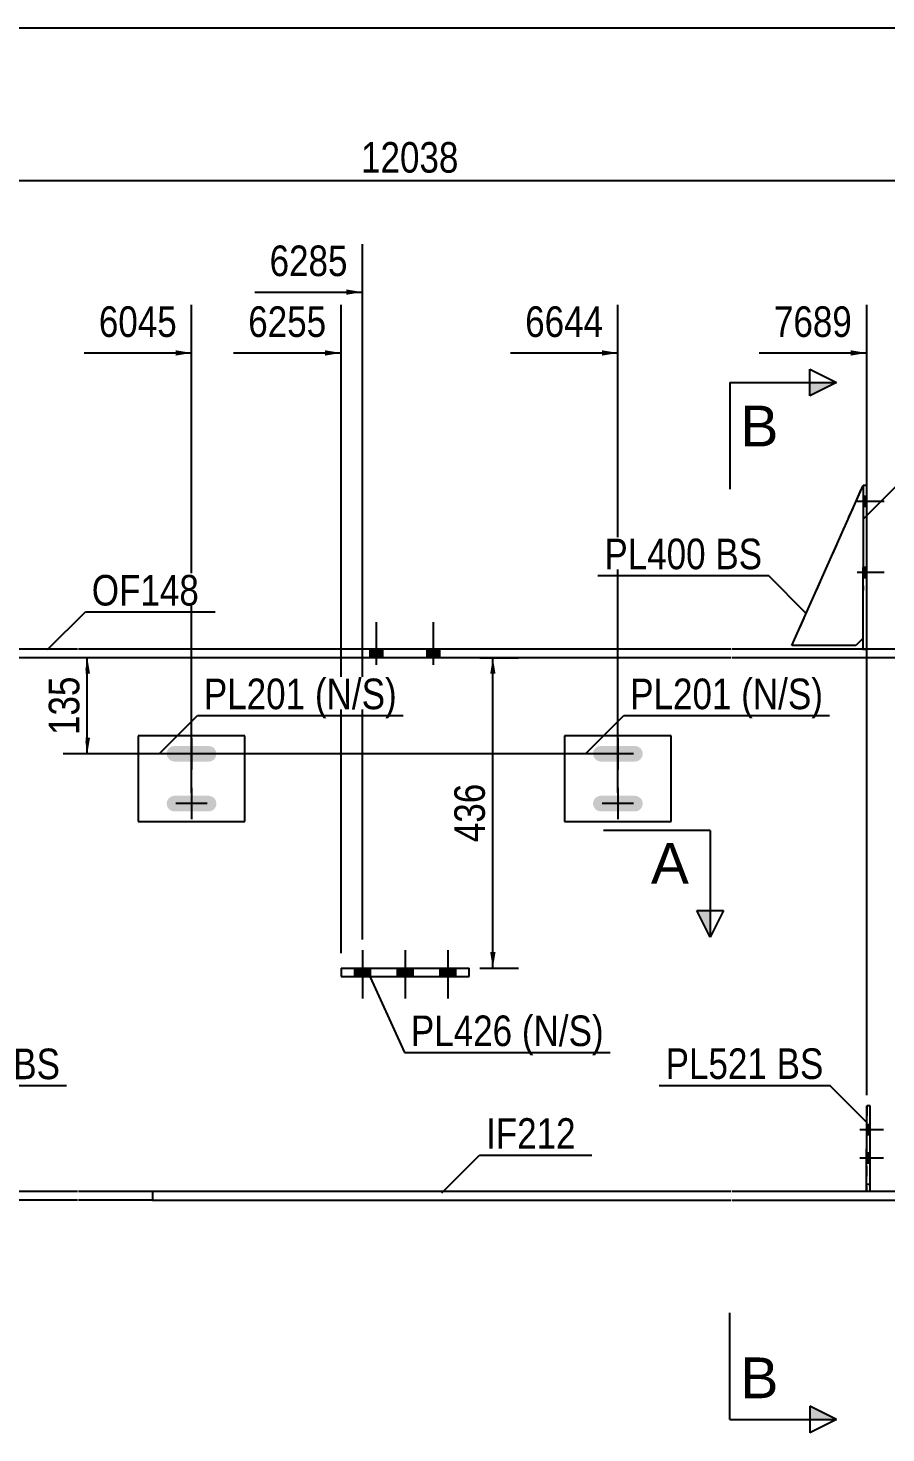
# Model space of a CAD drawing. Header units: millimetres. Extents: x -635 to -233, y -185 to 92.
# Drawn here: x -469.8 to -389.4, y -39.4 to 92.2 of the extents above; entities that cross this region are included whole.
import ezdxf

# ---------------------------------------------------------------- set-up
doc = ezdxf.new("R2010")
doc.units = ezdxf.units.MM
doc.linetypes.add('DXK_LINE_DOT1', pattern=[1.8814, 0.9407, -0.9407])
doc.linetypes.add('DXK_LINE_DOT2', pattern=[3.9198, 1.9599, -1.9599])
doc.styles.add('Arial', font='ARIAL.TTF', dxfattribs={"height": 0.2})
doc.styles.add('Arial Narrow', font='ARIALN.TTF', dxfattribs={"height": 0.2})

# ---------------------------------------------------------------- blocks, each defined once
blk = doc.blocks.new('Unknown-627020069-1200')
at = {"color": 5, "linetype": 'Continuous'}
blk.add_line((-232.8, 92.16), (-632.8, 92.16), dxfattribs=at)
blk = doc.blocks.new('Bolt-627020069-1670 - 1668')
at = {"linetype": 'Continuous'}
for points in [[(-437.7, 4.11), (-439.17, 4.11), (-439.17, 3.31), (-437.7, 3.31)], [(-433.7, 4.11), (-435.17, 4.11), (-435.17, 3.31), (-433.7, 3.31)], [(-429.7, 4.11), (-431.17, 4.11), (-431.17, 3.31), (-429.7, 3.31)]]:
    blk.add_hatch(color=3, dxfattribs=at).paths.add_polyline_path(points)
at = {"color": 3, "linetype": 'Continuous'}
for p, q in [((-438.43, 5.78), (-438.43, 1.25)), ((-434.43, 5.78), (-434.43, 1.25)), ((-430.43, 5.78), (-430.43, 1.25)), ((-439.17, 4.11), (-439.17, 3.31)), ((-437.7, 4.11), (-437.7, 3.31)), ((-435.17, 4.11), (-435.17, 3.31)), ((-433.7, 4.11), (-433.7, 3.31)), ((-431.17, 4.11), (-431.17, 3.31)), ((-429.7, 4.11), (-429.7, 3.31))]:
    blk.add_line(p, q, dxfattribs=at)
blk = doc.blocks.new('Bolt-627020069-1678 - 1668')
at = {"linetype": 'Continuous'}
for points in [[(-391.18, 47.38), (-391.18, 48.31), (-391.51, 48.31), (-391.52, 47.38)], [(-391.18, 47.38), (-391.18, 48.31), (-391.51, 48.31), (-391.52, 47.38)], [(-391.18, 47.38), (-391.18, 48.31), (-391.51, 48.31), (-391.52, 47.38)], [(-391.18, 40.71), (-391.18, 41.65), (-391.52, 41.65), (-391.52, 40.71)], [(-391.18, 40.71), (-391.18, 41.65), (-391.52, 41.65), (-391.52, 40.71)], [(-391.18, 40.71), (-391.18, 41.65), (-391.52, 41.65), (-391.52, 40.71)]]:
    blk.add_hatch(color=3, dxfattribs=at).paths.add_polyline_path(points)
at = {"color": 3, "linetype": 'Continuous'}
for p, q in [((-392.05, 47.85), (-389.52, 47.85)), ((-392.05, 47.85), (-389.52, 47.85)), ((-392.05, 47.85), (-389.52, 47.85)), ((-391.52, 47.38), (-391.18, 47.38)), ((-391.52, 47.38), (-391.18, 47.38)), ((-391.52, 47.38), (-391.18, 47.38)), ((-391.51, 48.31), (-391.18, 48.31)), ((-391.51, 48.31), (-391.18, 48.31)), ((-391.51, 48.31), (-391.18, 48.31)), ((-392.05, 41.18), (-389.52, 41.18)), ((-392.05, 41.18), (-389.52, 41.18)), ((-392.05, 41.18), (-389.52, 41.18)), ((-391.52, 41.65), (-391.18, 41.65)), ((-391.52, 41.65), (-391.18, 41.65)), ((-391.52, 41.65), (-391.18, 41.65)), ((-391.52, 40.71), (-391.18, 40.71)), ((-391.52, 40.71), (-391.18, 40.71)), ((-391.52, 40.71), (-391.18, 40.71))]:
    blk.add_line(p, q, dxfattribs=at)
blk = doc.blocks.new('Bolt-627020069-1679 - 1668')
at = {"linetype": 'Continuous'}
for points in [[(-390.84, -11.48), (-390.84, -10.54), (-391.17, -10.54), (-391.17, -11.48)], [(-390.84, -14.13), (-390.84, -13.2), (-391.18, -13.2), (-391.18, -14.13)]]:
    blk.add_hatch(color=3, dxfattribs=at).paths.add_polyline_path(points)
at = {"color": 3, "linetype": 'Continuous'}
for p, q in [((-391.81, -11.01), (-389.61, -11.01)), ((-391.17, -10.54), (-390.84, -10.54)), ((-391.17, -11.48), (-390.84, -11.48)), ((-391.81, -13.67), (-389.61, -13.67)), ((-391.18, -13.2), (-390.84, -13.2)), ((-391.18, -14.13), (-390.84, -14.13))]:
    blk.add_line(p, q, dxfattribs=at)
blk = doc.blocks.new('Bolt-627020069-1680 - 1668')
at = {"color": 3, "linetype": 'DXK_LINE_DOT2'}
for p, q in [((-391.81, -11.01), (-389.61, -11.01)), ((-391.17, -10.54), (-390.84, -10.54)), ((-391.17, -11.48), (-390.84, -11.48)), ((-391.81, -13.67), (-389.61, -13.67)), ((-391.18, -13.2), (-390.84, -13.2)), ((-391.18, -14.13), (-390.84, -14.13))]:
    blk.add_line(p, q, dxfattribs=at)
blk = doc.blocks.new('Part-627020069-1821 - 1668')
at = {"color": 2, "linetype": 'Continuous'}
for p, q in [((-409.48, 25.85), (-419.48, 25.85)), ((-419.48, 25.85), (-419.48, 17.85)), ((-409.48, 17.85), (-409.48, 25.85)), ((-419.48, 17.85), (-409.48, 17.85))]:
    blk.add_line(p, q, dxfattribs=at)
blk = doc.blocks.new('Bolt-627020069-1700 - 1668')
at = {"linetype": 'Continuous'}
for points in [[(-436.5, 33.98), (-437.7, 33.98), (-437.7, 33.18), (-436.5, 33.18)], [(-436.5, 33.98), (-437.7, 33.98), (-437.7, 33.18), (-436.5, 33.18)], [(-431.17, 33.98), (-432.37, 33.98), (-432.37, 33.18), (-431.17, 33.18)], [(-431.17, 33.98), (-432.37, 33.98), (-432.37, 33.18), (-431.17, 33.18)]]:
    blk.add_hatch(color=3, dxfattribs=at).paths.add_polyline_path(points)
at = {"color": 3, "linetype": 'Continuous'}
for p, q in [((-437.1, 32.51), (-437.1, 36.51)), ((-437.1, 32.51), (-437.1, 36.51)), ((-431.77, 32.51), (-431.77, 36.51)), ((-431.77, 32.51), (-431.77, 36.51)), ((-437.7, 33.18), (-437.7, 33.98)), ((-437.7, 33.18), (-437.7, 33.98)), ((-436.5, 33.18), (-436.5, 33.98)), ((-436.5, 33.18), (-436.5, 33.98)), ((-432.37, 33.18), (-432.37, 33.98)), ((-432.37, 33.18), (-432.37, 33.98)), ((-431.17, 33.18), (-431.17, 33.98)), ((-431.17, 33.18), (-431.17, 33.98))]:
    blk.add_line(p, q, dxfattribs=at)
blk = doc.blocks.new('Part-627020069-1880 - 1668')
at = {"color": 2, "linetype": 'Continuous'}
for p, q in [((-440.43, 4.11), (-428.43, 4.11)), ((-440.43, 4.11), (-440.43, 3.31)), ((-428.43, 3.31), (-428.43, 4.11)), ((-440.43, 3.31), (-428.43, 3.31))]:
    blk.add_line(p, q, dxfattribs=at)
blk = doc.blocks.new('Bolt-627020069-2059 - 1668')
at = {"linetype": 'Continuous'}
for points in [[(-416.6, 24.7), (-416.76, 24.46), (-416.82, 24.18), (-416.76, 23.9), (-416.6, 23.66), (-416.36, 23.5), (-416.08, 23.45), (-412.88, 23.45), (-412.6, 23.5), (-412.37, 23.66), (-412.21, 23.9), (-412.15, 24.18), (-412.21, 24.46), (-412.37, 24.7), (-412.6, 24.86), (-412.88, 24.91), (-416.08, 24.91), (-416.36, 24.86)], [(-416.6, 20.03), (-416.76, 19.79), (-416.82, 19.51), (-416.76, 19.23), (-416.6, 18.99), (-416.36, 18.83), (-416.08, 18.78), (-412.88, 18.78), (-412.6, 18.83), (-412.37, 18.99), (-412.21, 19.23), (-412.15, 19.51), (-412.21, 19.79), (-412.37, 20.03), (-412.6, 20.19), (-412.88, 20.25), (-416.08, 20.25), (-416.36, 20.19)]]:
    blk.add_hatch(color=3, dxfattribs=at).paths.add_polyline_path(points)
at = {"color": 3, "linetype": 'Continuous'}
for p, q in [((-414.48, 25.65), (-414.48, 22.71)), ((-413.02, 24.18), (-415.95, 24.18)), ((-414.48, 20.98), (-414.48, 18.05)), ((-413.02, 19.51), (-415.95, 19.51))]:
    blk.add_line(p, q, dxfattribs=at)
blk = doc.blocks.new('Part-627020069-1853 - 1668')
at = {"color": 2, "linetype": 'Continuous'}
for p, q in [((-449.43, 25.85), (-459.43, 25.85)), ((-459.43, 25.85), (-459.43, 17.85)), ((-449.43, 17.85), (-449.43, 25.85)), ((-459.43, 17.85), (-449.43, 17.85))]:
    blk.add_line(p, q, dxfattribs=at)
blk = doc.blocks.new('Part-627020069-1902 - 1668')
at = {"color": 2, "linetype": 'Continuous'}
for p, q in [((-403.88, -16.82), (-458.1, -16.82)), ((-458.1, -16.82), (-458.1, -17.62)), ((-384.71, -16.82), (-403.78, -16.82)), ((-362.44, -16.82), (-384.61, -16.82)), ((-458.1, -17.62), (-403.88, -17.62)), ((-403.78, -17.62), (-384.71, -17.62)), ((-384.61, -17.62), (-362.5, -17.62))]:
    blk.add_line(p, q, dxfattribs=at)
at = {"color": 7, "linetype": 'DXK_LINE_DOT1'}
for q in [(-362.44, -16.82), (-362.5, -17.62)]:
    blk.add_line((-362.44, -17.62), q, dxfattribs=at)
blk = doc.blocks.new('Part-627020069-2032 - 1668')
at = {"color": 2, "linetype": 'Continuous'}
for p, q in [((-391.18, -16.8), (-391.17, -8.8)), ((-390.84, -8.8), (-391.17, -8.8)), ((-390.84, -16.8), (-390.84, -8.8)), ((-391.18, -16.8), (-390.84, -16.8))]:
    blk.add_line(p, q, dxfattribs=at)
at = {"color": 7, "linetype": 'DXK_LINE_DOT1'}
blk.add_line((-391.18, -16.13), (-390.84, -16.13), dxfattribs=at)
blk = doc.blocks.new('Part-627020069-1968 - 1668')
at = {"color": 2, "linetype": 'Continuous'}
for p, q in [((-583.73, -16.82), (-599.33, -16.82)), ((-565.5, -16.82), (-583.63, -16.82)), ((-524.2, -16.82), (-565.4, -16.82)), ((-512.9, -16.82), (-524.1, -16.82)), ((-494.67, -16.82), (-512.8, -16.82)), ((-476.43, -16.82), (-494.57, -16.82)), ((-465.13, -16.82), (-476.33, -16.82)), ((-458.1, -16.82), (-465.03, -16.82)), ((-458.1, -16.82), (-458.1, -17.62)), ((-583.73, -17.62), (-599.33, -17.62)), ((-565.5, -17.62), (-583.63, -17.62)), ((-524.2, -17.62), (-565.4, -17.62)), ((-512.9, -17.62), (-524.1, -17.62)), ((-494.67, -17.62), (-512.8, -17.62)), ((-476.43, -17.62), (-494.57, -17.62)), ((-465.13, -17.62), (-476.33, -17.62)), ((-458.1, -17.62), (-465.03, -17.62))]:
    blk.add_line(p, q, dxfattribs=at)
at = {"color": 7, "linetype": 'DXK_LINE_DOT1'}
blk.add_line((-599.33, -16.82), (-599.33, -17.62), dxfattribs=at)
blk = doc.blocks.new('Part-627020069-2022 - 1668')
at = {"color": 2, "linetype": 'Continuous'}
for p, q in [((-391.51, 49.31), (-391.52, 33.98)), ((-391.18, 49.31), (-391.51, 49.31)), ((-391.18, 49.31), (-391.18, 33.98))]:
    blk.add_line(p, q, dxfattribs=at)
at = {"color": 7, "linetype": 'DXK_LINE_DOT1'}
blk.add_line((-391.52, 33.98), (-391.18, 33.98), dxfattribs=at)
blk = doc.blocks.new('Part-627020069-2027 - 1668')
at = {"color": 2, "linetype": 'Continuous'}
for p, q in [((-398.18, 34.31), (-391.51, 49.31)), ((-392.18, 34.31), (-398.18, 34.31)), ((-391.52, 34.98), (-392.18, 34.31))]:
    blk.add_line(p, q, dxfattribs=at)
at = {"color": 7, "linetype": 'DXK_LINE_DOT1'}
blk.add_line((-391.51, 49.31), (-391.52, 34.98), dxfattribs=at)
blk = doc.blocks.new('Part-627020069-2037 - 1668')
at = {"color": 7, "linetype": 'DXK_LINE_DOT1'}
for p, q in [((-391.17, -8.8), (-391.18, -16.8)), ((-390.84, -8.8), (-391.17, -8.8)), ((-390.84, -16.8), (-390.84, -8.8)), ((-391.18, -16.8), (-390.84, -16.8))]:
    blk.add_line(p, q, dxfattribs=at)
blk = doc.blocks.new('Bolt-627020069-2060 - 1668')
at = {"linetype": 'Continuous'}
for points in [[(-456.55, 24.7), (-456.71, 24.46), (-456.77, 24.18), (-456.71, 23.9), (-456.55, 23.66), (-456.31, 23.5), (-456.03, 23.45), (-452.83, 23.45), (-452.55, 23.5), (-452.31, 23.66), (-452.16, 23.9), (-452.1, 24.18), (-452.16, 24.46), (-452.31, 24.7), (-452.55, 24.86), (-452.83, 24.91), (-456.03, 24.91), (-456.31, 24.86)], [(-456.55, 20.03), (-456.71, 19.79), (-456.77, 19.51), (-456.71, 19.23), (-456.55, 18.99), (-456.31, 18.83), (-456.03, 18.78), (-452.83, 18.78), (-452.55, 18.83), (-452.31, 18.99), (-452.16, 19.23), (-452.1, 19.51), (-452.16, 19.79), (-452.31, 20.03), (-452.55, 20.19), (-452.83, 20.25), (-456.03, 20.25), (-456.31, 20.19)]]:
    blk.add_hatch(color=3, dxfattribs=at).paths.add_polyline_path(points)
at = {"color": 3, "linetype": 'Continuous'}
for p, q in [((-454.43, 25.65), (-454.43, 22.71)), ((-452.97, 24.18), (-455.9, 24.18)), ((-454.43, 20.98), (-454.43, 18.05)), ((-452.97, 19.51), (-455.9, 19.51))]:
    blk.add_line(p, q, dxfattribs=at)
blk = doc.blocks.new('Part-627020069-2068 - 1668')
at = {"color": 7, "linetype": 'DXK_LINE_DOT1'}
for p, q in [((-398.18, 34.31), (-391.51, 49.31)), ((-392.18, 34.31), (-398.18, 34.31)), ((-391.52, 34.98), (-392.18, 34.31))]:
    blk.add_line(p, q, dxfattribs=at)
blk = doc.blocks.new('Part-627020069-2196 - 1668')
at = {"color": 2, "linetype": 'Continuous'}
blk.add_line((-518.5, 33.18), (-518.5, -16.82), dxfattribs=at)
at = {"color": 7, "linetype": 'DXK_LINE_DOT1'}
for p, q in [((-512.9, 33.18), (-518.5, 33.18)), ((-494.67, 33.18), (-512.8, 33.18)), ((-476.43, 33.18), (-494.57, 33.18)), ((-465.13, 33.18), (-476.33, 33.18)), ((-403.88, 33.18), (-465.03, 33.18)), ((-384.71, 33.18), (-403.78, 33.18)), ((-362.44, 33.18), (-384.61, 33.18)), ((-512.9, -16.82), (-518.5, -16.82)), ((-494.67, -16.82), (-512.8, -16.82)), ((-476.43, -16.82), (-494.57, -16.82)), ((-465.13, -16.82), (-476.33, -16.82)), ((-403.88, -16.82), (-465.03, -16.82)), ((-384.71, -16.82), (-403.78, -16.82)), ((-362.44, -16.82), (-384.61, -16.82))]:
    blk.add_line(p, q, dxfattribs=at)
blk = doc.blocks.new('Part-627020069-2245 - 1668')
at = {"color": 2, "linetype": 'Continuous'}
for p, q in [((-465.13, 33.98), (-470.73, 33.98)), ((-470.73, 33.98), (-470.73, 33.18)), ((-465.13, 33.18), (-470.73, 33.18)), ((-403.88, 33.98), (-465.03, 33.98)), ((-403.88, 33.18), (-465.03, 33.18)), ((-384.71, 33.98), (-403.78, 33.98)), ((-384.71, 33.18), (-403.78, 33.18)), ((-379.01, 33.98), (-384.61, 33.98)), ((-379.01, 33.18), (-384.61, 33.18))]:
    blk.add_line(p, q, dxfattribs=at)
at = {"color": 7, "linetype": 'DXK_LINE_DOT1'}
blk.add_line((-379.01, 33.98), (-379.01, 33.18), dxfattribs=at)
blk = doc.blocks.new('StraightDimension-627020069-7140 - 1668')
at = {"linetype": 'Continuous'}
blk.add_hatch(color=7, dxfattribs=at).paths.add_polyline_path([(-392.67, 61.98), (-391.17, 61.73), (-392.67, 61.48)])
at = {"color": 7, "linetype": 'Continuous'}
for p, q in [((-391.17, -7.8), (-391.17, 66.23)), ((-401.24, 61.73), (-391.17, 61.73))]:
    blk.add_line(p, q, dxfattribs=at)
at = {"color": 0}
blk.add_wipeout([(-391.95, 62.63), (-391.95, 66.83), (-400.46, 66.83), (-400.46, 62.63)], dxfattribs=at)
at = {"color": 3, "style": 'Arial Narrow'}
blk.add_text('7689', height=2.863, dxfattribs=at).set_placement((-399.86, 63.23))
blk = doc.blocks.new('StraightDimension-627020069-2602 - 1668')
at = {"linetype": 'Continuous'}
for points in [[(-464.45, 31.68), (-464.2, 33.18), (-463.95, 31.68)], [(-463.95, 25.68), (-464.2, 24.18), (-464.45, 25.68)]]:
    blk.add_hatch(color=7, dxfattribs=at).paths.add_polyline_path(points)
at = {"color": 7, "linetype": 'Continuous'}
for p, q in [((-454.68, 33.18), (-466.45, 33.18)), ((-464.2, 24.18), (-464.2, 33.18)), ((-415.48, 24.18), (-466.45, 24.18))]:
    blk.add_line(p, q, dxfattribs=at)
at = {"color": 0}
blk.add_wipeout([(-464.35, 32.02), (-468.55, 32.02), (-468.55, 25.34), (-464.35, 25.34)], dxfattribs=at)
at = {"color": 3, "style": 'Arial Narrow'}
blk.add_text('135', height=2.863, rotation=90.0002, dxfattribs=at).set_placement((-464.95, 25.94))
blk = doc.blocks.new('StraightDimension-627020069-2804 - 1668')
at = {"color": 7, "linetype": 'Continuous'}
blk.add_line((-600.67, 77.87), (-267.29, 77.87), dxfattribs=at)
at = {"color": 0}
blk.add_wipeout([(-428.81, 78.02), (-428.81, 82.22), (-439.15, 82.22), (-439.15, 78.02)], dxfattribs=at)
at = {"color": 3, "style": 'Arial Narrow'}
blk.add_text('12038', height=2.863, dxfattribs=at).set_placement((-438.55, 78.62))
blk = doc.blocks.new('StraightDimension-627020069-2630 - 1668')
at = {"linetype": 'Continuous'}
for points in [[(-426.45, 31.68), (-426.2, 33.18), (-425.95, 31.68)], [(-425.95, 5.61), (-426.2, 4.11), (-426.45, 5.61)]]:
    blk.add_hatch(color=7, dxfattribs=at).paths.add_polyline_path(points)
at = {"color": 7, "linetype": 'Continuous'}
for p, q in [((-427.43, 33.18), (-423.8, 33.18)), ((-426.2, 4.11), (-426.2, 33.18)), ((-427.43, 4.11), (-423.8, 4.11))]:
    blk.add_line(p, q, dxfattribs=at)
at = {"color": 0}
blk.add_wipeout([(-426.35, 21.99), (-430.55, 21.99), (-430.55, 15.3), (-426.35, 15.3)], dxfattribs=at)
at = {"color": 3, "style": 'Arial Narrow'}
blk.add_text('436', height=2.863, rotation=90.0002, dxfattribs=at).set_placement((-426.95, 15.9))
blk = doc.blocks.new('StraightDimension-627020069-7141 - 1668')
at = {"linetype": 'Continuous'}
blk.add_hatch(color=7, dxfattribs=at).paths.add_polyline_path([(-415.98, 61.98), (-414.48, 61.73), (-415.98, 61.48)])
at = {"color": 7, "linetype": 'Continuous'}
for p, q in [((-414.48, 20.51), (-414.48, 66.23)), ((-424.55, 61.73), (-414.48, 61.73))]:
    blk.add_line(p, q, dxfattribs=at)
at = {"color": 0}
blk.add_wipeout([(-415.26, 62.63), (-415.26, 66.83), (-423.77, 66.83), (-423.77, 62.63)], dxfattribs=at)
at = {"color": 3, "style": 'Arial Narrow'}
blk.add_text('6644', height=2.863, dxfattribs=at).set_placement((-423.17, 63.23))
blk = doc.blocks.new('StraightDimension-627020069-7142 - 1668')
at = {"linetype": 'Continuous'}
blk.add_hatch(color=7, dxfattribs=at).paths.add_polyline_path([(-439.93, 67.68), (-438.43, 67.43), (-439.93, 67.18)])
at = {"color": 7, "linetype": 'Continuous'}
for p, q in [((-438.43, 6.78), (-438.43, 71.93)), ((-448.5, 67.43), (-438.43, 67.43))]:
    blk.add_line(p, q, dxfattribs=at)
at = {"color": 0}
blk.add_wipeout([(-439.21, 68.33), (-439.21, 72.53), (-447.72, 72.53), (-447.72, 68.33)], dxfattribs=at)
at = {"color": 3, "style": 'Arial Narrow'}
blk.add_text('6285', height=2.863, dxfattribs=at).set_placement((-447.12, 68.93))
blk = doc.blocks.new('StraightDimension-627020069-7143 - 1668')
at = {"linetype": 'Continuous'}
blk.add_hatch(color=7, dxfattribs=at).paths.add_polyline_path([(-441.93, 61.98), (-440.43, 61.73), (-441.93, 61.48)])
at = {"color": 7, "linetype": 'Continuous'}
for p, q in [((-440.43, 5.51), (-440.43, 66.23)), ((-450.5, 61.73), (-440.43, 61.73))]:
    blk.add_line(p, q, dxfattribs=at)
at = {"color": 0}
blk.add_wipeout([(-441.21, 62.63), (-441.21, 66.83), (-449.72, 66.83), (-449.72, 62.63)], dxfattribs=at)
at = {"color": 3, "style": 'Arial Narrow'}
blk.add_text('6255', height=2.863, dxfattribs=at).set_placement((-449.12, 63.23))
blk = doc.blocks.new('StraightDimension-627020069-7144 - 1668')
at = {"linetype": 'Continuous'}
blk.add_hatch(color=7, dxfattribs=at).paths.add_polyline_path([(-455.93, 61.98), (-454.43, 61.73), (-455.93, 61.48)])
at = {"color": 7, "linetype": 'Continuous'}
for p, q in [((-454.43, 20.51), (-454.43, 66.23)), ((-464.5, 61.73), (-454.43, 61.73))]:
    blk.add_line(p, q, dxfattribs=at)
at = {"color": 0}
blk.add_wipeout([(-455.21, 62.63), (-455.21, 66.83), (-463.72, 66.83), (-463.72, 62.63)], dxfattribs=at)
at = {"color": 3, "style": 'Arial Narrow'}
blk.add_text('6045', height=2.863, dxfattribs=at).set_placement((-463.12, 63.23))
blk = doc.blocks.new('Mark-627020069-1817 - 1668')
at = {"color": 0}
for points in [[(-403.83, 28.36), (-403.83, 31.36), (-413.33, 31.36), (-413.33, 28.36)], [(-395.26, 28.36), (-395.26, 31.36), (-402.93, 31.36), (-402.93, 28.36)]]:
    blk.add_wipeout(points, dxfattribs=at)
for points in [[(-403.83, 28.36), (-403.83, 31.36), (-413.33, 31.36), (-413.33, 28.36)], [(-395.26, 28.36), (-395.26, 31.36), (-402.93, 31.36), (-402.93, 28.36)]]:
    blk.add_wipeout(points, dxfattribs=at)
at = {"color": 7, "linetype": 'Continuous'}
for p, q in [((-417.46, 24.23), (-413.93, 27.76)), ((-413.93, 27.76), (-394.66, 27.76))]:
    blk.add_line(p, q, dxfattribs=at)
at = {"color": 3, "style": 'Arial Narrow'}
for s, p in [('PL201', (-413.33, 28.36)), ('(N/', (-402.93, 28.36)), ('S)', (-398.55, 28.36))]:
    blk.add_text(s, height=2.863, dxfattribs=at).set_placement(p)
blk = doc.blocks.new('Mark-627020069-1876 - 1668')
at = {"color": 0}
for points in [[(-424.38, -3.2), (-424.38, -0.2), (-433.88, -0.2), (-433.88, -3.2)], [(-415.81, -3.2), (-415.81, -0.2), (-423.48, -0.2), (-423.48, -3.2)]]:
    blk.add_wipeout(points, dxfattribs=at)
for points in [[(-424.38, -3.2), (-424.38, -0.2), (-433.88, -0.2), (-433.88, -3.2)], [(-415.81, -3.2), (-415.81, -0.2), (-423.48, -0.2), (-423.48, -3.2)]]:
    blk.add_wipeout(points, dxfattribs=at)
at = {"color": 7, "linetype": 'Continuous'}
for p, q in [((-438.01, 3.93), (-434.48, -3.8)), ((-434.48, -3.8), (-415.21, -3.8))]:
    blk.add_line(p, q, dxfattribs=at)
at = {"color": 3, "style": 'Arial Narrow'}
for s, p in [('PL426', (-433.88, -3.2)), ('(N/', (-423.48, -3.2)), ('S)', (-419.1, -3.2))]:
    blk.add_text(s, height=2.863, dxfattribs=at).set_placement(p)
blk = doc.blocks.new('Mark-627020069-2018 - 1668')
at = {"color": 0}
blk.add_wipeout([(-377.79, 50.36), (-377.79, 53.36), (-387.3, 53.36), (-387.3, 50.36)], dxfattribs=at)
blk.add_wipeout([(-377.79, 50.36), (-377.79, 53.36), (-387.3, 53.36), (-387.3, 50.36)], dxfattribs=at)
at = {"color": 7, "linetype": 'Continuous'}
for p, q in [((-391.43, 46.23), (-387.9, 49.76)), ((-387.9, 49.76), (-376.29, 49.76))]:
    blk.add_line(p, q, dxfattribs=at)
at = {"color": 3, "style": 'Arial Narrow'}
blk.add_text('PL350', height=2.863, dxfattribs=at).set_placement((-387.3, 50.36))
blk = doc.blocks.new('Mark-627020069-1849 - 1668')
at = {"color": 0}
for points in [[(-443.77, 28.36), (-443.77, 31.36), (-453.28, 31.36), (-453.28, 28.36)], [(-435.21, 28.36), (-435.21, 31.36), (-442.87, 31.36), (-442.87, 28.36)]]:
    blk.add_wipeout(points, dxfattribs=at)
for points in [[(-443.77, 28.36), (-443.77, 31.36), (-453.28, 31.36), (-453.28, 28.36)], [(-435.21, 28.36), (-435.21, 31.36), (-442.87, 31.36), (-442.87, 28.36)]]:
    blk.add_wipeout(points, dxfattribs=at)
at = {"color": 7, "linetype": 'Continuous'}
for p, q in [((-457.41, 24.23), (-453.88, 27.76)), ((-453.88, 27.76), (-434.61, 27.76))]:
    blk.add_line(p, q, dxfattribs=at)
at = {"color": 3, "style": 'Arial Narrow'}
for s, p in [('PL201', (-453.28, 28.36)), ('(N/', (-442.87, 28.36)), ('S)', (-438.49, 28.36))]:
    blk.add_text(s, height=2.863, dxfattribs=at).set_placement(p)
blk = doc.blocks.new('Mark-627020069-1898 - 1668')
at = {"color": 0}
blk.add_wipeout([(-418.44, -12.82), (-418.44, -9.82), (-426.84, -9.82), (-426.84, -12.82)], dxfattribs=at)
blk.add_wipeout([(-418.44, -12.82), (-418.44, -9.82), (-426.84, -9.82), (-426.84, -12.82)], dxfattribs=at)
at = {"color": 7, "linetype": 'Continuous'}
for p, q in [((-430.98, -16.95), (-427.44, -13.42)), ((-427.44, -13.42), (-416.94, -13.42))]:
    blk.add_line(p, q, dxfattribs=at)
at = {"color": 3, "style": 'Arial Narrow'}
blk.add_text('IF212', height=2.863, dxfattribs=at).set_placement((-426.84, -12.82))
blk = doc.blocks.new('MarkSet-627020069-2986 - 1668')
at = {"color": 0}
for points in [[(-406.25, 41.47), (-406.25, 44.47), (-415.75, 44.47), (-415.75, 41.47)], [(-400.97, 41.47), (-400.97, 44.47), (-405.35, 44.47), (-405.35, 41.47)]]:
    blk.add_wipeout(points, dxfattribs=at)
for points in [[(-406.25, 41.47), (-406.25, 44.47), (-415.75, 44.47), (-415.75, 41.47)], [(-400.97, 41.47), (-400.97, 44.47), (-405.35, 44.47), (-405.35, 41.47)]]:
    blk.add_wipeout(points, dxfattribs=at)
at = {"color": 7, "linetype": 'Continuous'}
for p in [(-416.35, 40.87), (-396.83, 37.33)]:
    blk.add_line(p, (-400.37, 40.87), dxfattribs=at)
at = {"color": 3, "style": 'Arial Narrow'}
for s, p in [('PL400', (-415.75, 41.47)), ('BS', (-405.35, 41.47))]:
    blk.add_text(s, height=2.863, dxfattribs=at).set_placement(p)
blk = doc.blocks.new('Mark-627020069-2241 - 1668')
at = {"color": 0}
blk.add_wipeout([(-453.73, 38.07), (-453.73, 41.07), (-463.78, 41.07), (-463.78, 38.07)], dxfattribs=at)
blk.add_wipeout([(-453.73, 38.07), (-453.73, 41.07), (-463.78, 41.07), (-463.78, 38.07)], dxfattribs=at)
at = {"color": 7, "linetype": 'Continuous'}
for p, q in [((-467.92, 33.94), (-464.38, 37.47)), ((-464.38, 37.47), (-452.23, 37.47))]:
    blk.add_line(p, q, dxfattribs=at)
at = {"color": 3, "style": 'Arial Narrow'}
blk.add_text('OF148', height=2.863, dxfattribs=at).set_placement((-463.78, 38.07))
blk = doc.blocks.new('SectionMark-627020069-2930 - 1668')
at = {"linetype": 'Continuous'}
for points in [[(-396.5, 57.72), (-396.5, 58.97), (-394, 58.97)], [(-396.5, -38.19), (-396.5, -36.94), (-394, -38.19)]]:
    blk.add_hatch(color=30, dxfattribs=at).paths.add_polyline_path(points)
at = {"color": 30, "linetype": 'Continuous'}
for p, q in [((-396.5, 57.72), (-396.5, 60.22)), ((-396.5, 60.22), (-394, 58.97)), ((-404, 58.97), (-404, 48.97)), ((-404, 58.97), (-394, 58.97)), ((-394, 58.97), (-396.5, 57.72)), ((-404, -38.19), (-404, -28.19)), ((-394, -38.19), (-396.5, -36.94)), ((-396.5, -36.94), (-396.5, -39.44)), ((-404, -38.19), (-394, -38.19)), ((-394, -38.19), (-396.5, -39.44))]:
    blk.add_line(p, q, dxfattribs=at)
at = {"color": 0, "linetype": 'Continuous'}
for points in [[(-399.44, 52.97), (-399.44, 56.97), (-403, 56.97), (-403, 52.97)], [(-399.44, -36.19), (-399.44, -32.19), (-403, -32.19), (-403, -36.19)]]:
    blk.add_wipeout(points, dxfattribs=at)
at = {"color": 96, "linetype": 'Continuous', "style": 'Arial'}
for p in [(-403, 52.97), (-403, -36.19)]:
    blk.add_text('B', height=3.82, dxfattribs=at).set_placement(p)
blk = doc.blocks.new('SectionMark-627020069-2932 - 1668')
at = {"linetype": 'Continuous'}
for points in [[(-573.6, 9.51), (-572.35, 9.51), (-573.6, 7.01)], [(-407.09, 9.51), (-405.84, 9.51), (-405.84, 7.01)]]:
    blk.add_hatch(color=30, dxfattribs=at).paths.add_polyline_path(points)
at = {"color": 30, "linetype": 'Continuous'}
for p, q in [((-573.6, 17.01), (-563.6, 17.01)), ((-573.6, 17.01), (-573.6, 7.01)), ((-405.84, 17.01), (-415.84, 17.01)), ((-405.84, 17.01), (-405.84, 7.01)), ((-573.6, 7.01), (-574.85, 9.51)), ((-572.35, 9.51), (-574.85, 9.51)), ((-573.6, 7.01), (-572.35, 9.51)), ((-407.09, 9.51), (-404.59, 9.51)), ((-405.84, 7.01), (-407.09, 9.51)), ((-404.59, 9.51), (-405.84, 7.01))]:
    blk.add_line(p, q, dxfattribs=at)
at = {"color": 0, "linetype": 'Continuous'}
for points in [[(-568.04, 12.01), (-568.04, 16.01), (-571.6, 16.01), (-571.6, 12.01)], [(-407.84, 12.01), (-407.84, 16.01), (-411.39, 16.01), (-411.39, 12.01)]]:
    blk.add_wipeout(points, dxfattribs=at)
at = {"color": 96, "linetype": 'Continuous', "style": 'Arial'}
for p in [(-571.6, 12.01), (-411.39, 12.01)]:
    blk.add_text('A', height=3.82, dxfattribs=at).set_placement(p)
blk = doc.blocks.new('MarkSet-627020069-2951 - 1668')
at = {"color": 0}
for points in [[(-400.51, -6.28), (-400.51, -3.28), (-410.01, -3.28), (-410.01, -6.28)], [(-395.22, -6.28), (-395.22, -3.28), (-399.61, -3.28), (-399.61, -6.28)]]:
    blk.add_wipeout(points, dxfattribs=at)
for points in [[(-400.51, -6.28), (-400.51, -3.28), (-410.01, -3.28), (-410.01, -6.28)], [(-395.22, -6.28), (-395.22, -3.28), (-399.61, -3.28), (-399.61, -6.28)]]:
    blk.add_wipeout(points, dxfattribs=at)
at = {"color": 7, "linetype": 'Continuous'}
for p in [(-410.61, -6.88), (-391.09, -10.42)]:
    blk.add_line(p, (-394.62, -6.88), dxfattribs=at)
at = {"color": 3, "style": 'Arial Narrow'}
for s, p in [('PL521', (-410.01, -6.28)), ('BS', (-399.61, -6.28))]:
    blk.add_text(s, height=2.863, dxfattribs=at).set_placement(p)
blk = doc.blocks.new('MarkSet-627020069-3033 - 1668')
at = {"color": 0}
for points in [[(-472.04, -6.3), (-472.04, -3.3), (-481.54, -3.3), (-481.54, -6.3)], [(-466.76, -6.3), (-466.76, -3.3), (-471.14, -3.3), (-471.14, -6.3)]]:
    blk.add_wipeout(points, dxfattribs=at)
for points in [[(-472.04, -6.3), (-472.04, -3.3), (-481.54, -3.3), (-481.54, -6.3)], [(-466.76, -6.3), (-466.76, -3.3), (-471.14, -3.3), (-471.14, -6.3)]]:
    blk.add_wipeout(points, dxfattribs=at)
at = {"color": 7, "linetype": 'Continuous'}
for p, q in [((-485.68, -10.44), (-482.14, -6.9)), ((-482.14, -6.9), (-466.16, -6.9))]:
    blk.add_line(p, q, dxfattribs=at)
at = {"color": 3, "style": 'Arial Narrow'}
for s, p in [('PL348', (-481.54, -6.3)), ('BS', (-471.14, -6.3))]:
    blk.add_text(s, height=2.863, dxfattribs=at).set_placement(p)

msp = doc.modelspace()

# ---------------------------------------------------------------- block references
for name in ['Unknown-627020069-1200', 'Part-627020069-2027 - 1668', 'Part-627020069-2068 - 1668', 'Part-627020069-2022 - 1668', 'Bolt-627020069-1678 - 1668', 'Bolt-627020069-1700 - 1668', 'Part-627020069-2196 - 1668', 'Part-627020069-2245 - 1668', 'Part-627020069-1853 - 1668', 'Bolt-627020069-2060 - 1668', 'Part-627020069-1821 - 1668', 'Bolt-627020069-2059 - 1668', 'Bolt-627020069-1670 - 1668', 'Part-627020069-1880 - 1668', 'Part-627020069-2032 - 1668', 'Part-627020069-2037 - 1668', 'Bolt-627020069-1679 - 1668', 'Bolt-627020069-1680 - 1668', 'Part-627020069-1968 - 1668', 'Part-627020069-1902 - 1668']:
    msp.add_blockref(name, (0, 0))

# ---------------------------------------------------------------- next in the draw order: block references
for name in ['StraightDimension-627020069-7140 - 1668', 'StraightDimension-627020069-2602 - 1668']:
    msp.add_blockref(name, (0, 0))

# ---------------------------------------------------------------- next in the draw order: block references
msp.add_blockref('StraightDimension-627020069-2804 - 1668', (0, 0))

# ---------------------------------------------------------------- next in the draw order: block references
for name in ['StraightDimension-627020069-7142 - 1668', 'StraightDimension-627020069-7144 - 1668', 'Mark-627020069-2018 - 1668', 'StraightDimension-627020069-2630 - 1668', 'MarkSet-627020069-3033 - 1668', 'Mark-627020069-1898 - 1668']:
    msp.add_blockref(name, (0, 0))

# ---------------------------------------------------------------- next in the draw order: block references
for name in ['StraightDimension-627020069-7143 - 1668', 'StraightDimension-627020069-7141 - 1668', 'Mark-627020069-2241 - 1668', 'Mark-627020069-1876 - 1668']:
    msp.add_blockref(name, (0, 0))

# ---------------------------------------------------------------- next in the draw order: block references
for name in ['MarkSet-627020069-2986 - 1668', 'Mark-627020069-1849 - 1668', 'Mark-627020069-1817 - 1668']:
    msp.add_blockref(name, (0, 0))

# ---------------------------------------------------------------- next in the draw order: block references
msp.add_blockref('SectionMark-627020069-2930 - 1668', (0, 0))

# ---------------------------------------------------------------- next in the draw order: block references
for name in ['SectionMark-627020069-2932 - 1668', 'MarkSet-627020069-2951 - 1668']:
    msp.add_blockref(name, (0, 0))

doc.saveas('drawing.dxf')
